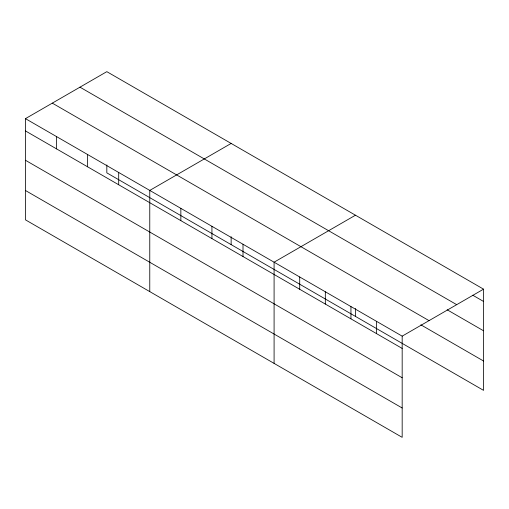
<?xml version="1.0" encoding="UTF-8"?>
<svg xmlns="http://www.w3.org/2000/svg" width="509" height="509" viewBox="0 0 509 509"><rect width="100%" height="100%" fill="white"/><g stroke="black" fill="none" stroke-linecap="round" stroke-linejoin="round"><path stroke-width="0.76" d="M25.45 118.642L402.174 336.144L402.174 437.339L25.45 219.837L25.45 118.642L106.826 71.661L483.55 289.163L483.55 390.358L106.826 172.856L106.826 164.929M231.143 143.436L149.767 190.417L149.767 291.612M355.46 215.212L274.09 262.192L274.09 363.388M402.174 336.144L483.55 289.163M472.766 295.22L483.55 301.443M79.97 87.166L456.694 304.668M447.144 309.771L483.55 330.786M52.306 103.136L429.03 320.638M420.854 324.818L483.55 361.015M25.45 130.928L402.174 348.423M25.45 160.265L402.174 377.767M25.45 190.493L402.174 407.995M376.558 321.351L376.558 333.637M355.46 308.479L355.46 316.407M350.943 306.564L350.943 318.844M325.327 291.772L325.327 304.058M299.706 276.985L299.706 289.265M243.009 244.25L243.009 256.53M231.143 236.704L231.143 244.632M211.929 226.308L211.929 238.587M180.848 208.359L180.848 220.645M118.692 172.475L118.692 184.754M87.612 154.532L87.612 166.812M56.531 136.584L56.531 148.87"/></g></svg>
